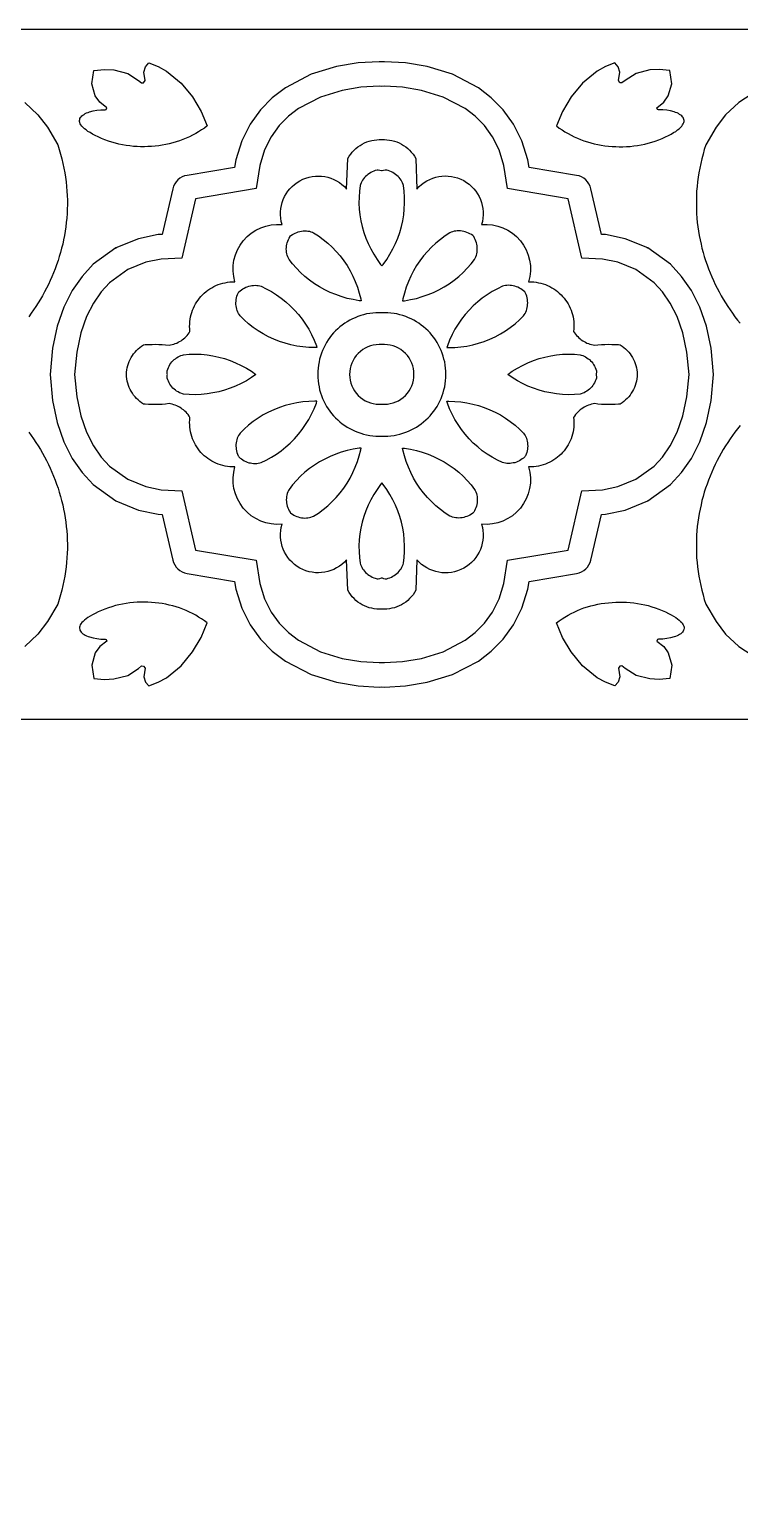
# Model space of a CAD drawing. Extents: x 2785 to 3442, y 577 to 855.
# Drawn here: x 2905.7 to 2972.5, y 716.3 to 855.2 of the extents above; entities that cross this region are included whole.
import ezdxf

# ---------------------------------------------------------------- set-up
doc = ezdxf.new("R2010")
doc.units = 0
doc.layers.add('LAYER_1', color=18, linetype='CONTINUOUS')

msp = doc.modelspace()

# ---------------------------------------------------------------- linework, layer by layer
at = {"layer": 'LAYER_1'}
for points in [[(2905.25, 848.37), (2906.49, 847.22), (2907.39, 846.03, 0), (2908.36, 844.39), (2908.5, 843.95), (2908.63, 843.51), (2908.74, 843.07), (2908.85, 842.63), (2908.94, 842.2), (2909.02, 841.76), (2909.09, 841.33), (2909.14, 840.89), (2909.19, 840.46), (2909.22, 840.03), (2909.25, 839.6), (2909.26, 839.18), (2909.26, 838.75), (2909.25, 838.33), (2909.23, 837.91), (2909.2, 837.49), (2909.16, 837.08), (2909.11, 836.67), (2909.05, 836.26), (2908.98, 835.85), (2908.91, 835.44), (2908.82, 835.04), (2908.72, 834.65), (2908.62, 834.25), (2908.5, 833.86), (2908.38, 833.48), (2908.25, 833.09), (2908.11, 832.71), (2907.96, 832.34), (2907.81, 831.97), (2907.64, 831.6), (2907.47, 831.24), (2907.3, 830.88), (2907.11, 830.53), (2906.92, 830.18), (2906.72, 829.84), (2906.51, 829.5), (2906.3, 829.17), (2906.08, 828.84), (2905.85, 828.52), (2905.62, 828.2)], [(2974.36, 849.59), (2972.47, 848.37), (2971.23, 847.22), (2970.34, 846.03, 0), (2969.36, 844.39), (2969.22, 843.95), (2969.1, 843.51), (2968.98, 843.07), (2968.88, 842.63), (2968.79, 842.2), (2968.71, 841.76), (2968.64, 841.33), (2968.58, 840.89), (2968.54, 840.46), (2968.5, 840.03), (2968.48, 839.6), (2968.47, 839.18), (2968.47, 838.75), (2968.47, 838.33), (2968.49, 837.91), (2968.52, 837.49), (2968.56, 837.08), (2968.61, 836.67), (2968.67, 836.26), (2968.74, 835.85), (2968.82, 835.44), (2968.91, 835.04), (2969, 834.65), (2969.11, 834.25), (2969.22, 833.86), (2969.34, 833.48), (2969.48, 833.09), (2969.61, 832.71), (2969.76, 832.34), (2969.92, 831.97), (2970.08, 831.6), (2970.25, 831.24), (2970.43, 830.88), (2970.61, 830.53), (2970.81, 830.18), (2971.01, 829.84), (2971.21, 829.5), (2971.43, 829.17), (2971.65, 828.84), (2971.87, 828.52), (2972.1, 828.2), (2972.34, 827.89), (2972.59, 827.58)], [(3109.49, 844.39, 0), (3108.51, 846.03)], [(3371.62, 844.39, 0), (3372.59, 846.03)], [(2905.62, 817.34), (2905.85, 817.02), (2906.08, 816.7), (2906.3, 816.37), (2906.51, 816.04), (2906.72, 815.7), (2906.92, 815.36), (2907.11, 815.01), (2907.3, 814.66), (2907.47, 814.3), (2907.64, 813.94), (2907.81, 813.57), (2907.96, 813.2), (2908.11, 812.82), (2908.25, 812.44), (2908.38, 812.06), (2908.5, 811.67), (2908.62, 811.28), (2908.72, 810.89), (2908.82, 810.49), (2908.91, 810.09), (2908.98, 809.69), (2909.05, 809.28), (2909.11, 808.87), (2909.16, 808.46), (2909.2, 808.04), (2909.23, 807.63), (2909.25, 807.21), (2909.26, 806.78), (2909.26, 806.36), (2909.25, 805.93), (2909.22, 805.5), (2909.19, 805.07), (2909.14, 804.64), (2909.09, 804.21), (2909.02, 803.78), (2908.94, 803.34), (2908.85, 802.9), (2908.74, 802.47), (2908.63, 802.03), (2908.5, 801.59), (2908.36, 801.15, 0), (2907.39, 799.51), (2906.49, 798.31), (2905.25, 797.16)], [(2972.59, 817.95), (2972.34, 817.65), (2972.1, 817.34), (2971.87, 817.02), (2971.65, 816.7), (2971.43, 816.37), (2971.21, 816.04), (2971.01, 815.7), (2970.81, 815.36), (2970.61, 815.01), (2970.43, 814.66), (2970.25, 814.3), (2970.08, 813.94), (2969.92, 813.57), (2969.76, 813.2), (2969.61, 812.82), (2969.48, 812.44), (2969.34, 812.06), (2969.22, 811.67), (2969.11, 811.28), (2969, 810.89), (2968.91, 810.49), (2968.82, 810.09), (2968.74, 809.69), (2968.67, 809.28), (2968.61, 808.87), (2968.56, 808.46), (2968.52, 808.04), (2968.49, 807.63), (2968.47, 807.21), (2968.47, 806.78), (2968.47, 806.36), (2968.48, 805.93), (2968.5, 805.5), (2968.54, 805.07), (2968.58, 804.64), (2968.64, 804.21), (2968.71, 803.78), (2968.79, 803.34), (2968.88, 802.9), (2968.98, 802.47), (2969.1, 802.03), (2969.22, 801.59), (2969.36, 801.15, 0), (2970.34, 799.51), (2971.23, 798.31), (2972.47, 797.16), (2974.36, 795.94)], [(3108.51, 799.51, 0), (3109.49, 801.15)], [(3372.59, 799.51, 0), (3371.62, 801.15)]]:
    msp.add_lwpolyline(points, format="xyb", dxfattribs=at)
for points in [[(3139.74, 855.24), (3039.43, 855.24), (2939.11, 855.24), (2938.86, 855.24), (2938.61, 855.24), (2838.3, 855.24)], [(2913.81, 834.66), (2913.89, 834.69)], [(2963.91, 834.66), (2963.83, 834.69)], [(2913.81, 810.88), (2913.89, 810.84)], [(2963.91, 810.88), (2963.83, 810.84)], [(2838.3, 790.3), (2938.61, 790.3), (2938.86, 790.3), (2939.11, 790.3), (3039.43, 790.3), (3139.74, 790.3)]]:
    msp.add_lwpolyline(points, dxfattribs=at)
for points in [[(2938.86, 793.36), (2939.11, 793.34), (2941.08, 793.44), (2943.12, 793.79), (2945.51, 794.52), (2947.95, 795.79), (2949.17, 796.73), (2950.28, 797.85), (2951.25, 799.19), (2952.04, 800.76), (2952.61, 802.56), (2952.72, 803.28), (2957.2, 804.02, 0.303862), (2958.54, 805.29), (2959.53, 809.59), (2959.92, 809.61), (2961.76, 809.99), (2963.89, 810.87), (2966.03, 812.4), (2967.08, 813.54), (2968, 814.86), (2968.79, 816.43), (2969.42, 818.24), (2969.86, 820.31), (2970.08, 822.77), (2969.86, 825.23), (2969.42, 827.3), (2968.79, 829.11), (2968, 830.67), (2967.08, 832), (2966.03, 833.14), (2963.89, 834.67), (2961.76, 835.54), (2959.92, 835.93), (2959.53, 835.95), (2958.54, 840.25, 0.303862), (2957.2, 841.51), (2952.72, 842.26), (2952.61, 842.98), (2952.04, 844.77), (2951.25, 846.34), (2950.28, 847.69), (2949.17, 848.81), (2947.95, 849.75), (2945.51, 851.02), (2943.12, 851.75), (2941.08, 852.09), (2939.11, 852.19), (2938.86, 852.18), (2938.61, 852.19), (2936.65, 852.09), (2934.6, 851.75), (2932.22, 851.02), (2929.78, 849.75), (2928.55, 848.81), (2927.44, 847.69), (2926.47, 846.34), (2925.68, 844.77), (2925.12, 842.98), (2925.01, 842.26), (2920.53, 841.51, 0.303862), (2919.19, 840.25), (2918.2, 835.95), (2917.81, 835.93), (2915.96, 835.54), (2913.83, 834.67), (2911.7, 833.14), (2910.64, 832), (2909.72, 830.67), (2908.93, 829.11), (2908.3, 827.3), (2907.86, 825.23), (2907.64, 822.77), (2907.86, 820.31), (2908.3, 818.24), (2908.93, 816.43), (2909.72, 814.86), (2910.64, 813.54), (2911.7, 812.4), (2913.83, 810.87), (2915.96, 809.99), (2917.81, 809.61), (2918.2, 809.59), (2919.19, 805.29, 0.303862), (2920.53, 804.02), (2925.01, 803.28), (2925.12, 802.56), (2925.68, 800.76), (2926.47, 799.19), (2927.44, 797.85), (2928.55, 796.73), (2929.78, 795.79), (2932.22, 794.52), (2934.6, 793.79), (2936.65, 793.44), (2938.61, 793.34)], [(2938.86, 800.67), (2938.62, 800.67), (2938.38, 800.68), (2938.14, 800.7), (2937.91, 800.75), (2937.68, 800.81), (2937.45, 800.89), (2937.23, 800.98), (2937.02, 801.08), (2936.81, 801.21), (2936.61, 801.34), (2936.43, 801.49), (2936.25, 801.66), (2936.08, 801.84), (2935.93, 802.03), (2935.78, 802.24), (2935.66, 802.46), (2935.55, 805.32), (2935.55, 805.32, -0.810681), (2929.48, 808.67, -0.533743), (2925.04, 814.06), (2924.8, 814.06), (2924.57, 814.07), (2924.34, 814.1), (2924.11, 814.13), (2923.89, 814.18), (2923.67, 814.25), (2923.46, 814.32), (2923.25, 814.41), (2923.05, 814.5), (2922.86, 814.61), (2922.67, 814.72), (2922.49, 814.84), (2922.32, 814.98), (2922.15, 815.12), (2921.99, 815.27), (2921.84, 815.43), (2921.7, 815.59), (2921.57, 815.76), (2921.45, 815.94), (2921.33, 816.13), (2921.23, 816.32), (2921.13, 816.52), (2921.05, 816.72), (2920.97, 816.93), (2920.91, 817.14), (2920.86, 817.35), (2920.82, 817.57), (2920.79, 817.8), (2920.78, 818.02), (2920.77, 818.25), (2920.78, 818.48), (2920.8, 818.71), (2920.72, 818.85), (2920.63, 818.98), (2920.53, 819.1), (2920.43, 819.21), (2920.32, 819.32), (2920.2, 819.42), (2920.08, 819.51), (2919.96, 819.6), (2919.83, 819.68), (2919.69, 819.75), (2919.56, 819.81), (2919.42, 819.87), (2919.27, 819.92), (2919.13, 819.96), (2918.98, 819.99), (2918.83, 820.02), (2918.51, 819.98), (2918.19, 819.95), (2917.87, 819.94), (2917.55, 819.93), (2917.23, 819.93), (2916.91, 819.94), (2916.58, 819.96), (2916.42, 819.98), (2916.24, 820.1), (2916.08, 820.23), (2915.92, 820.37), (2915.77, 820.51), (2915.63, 820.67), (2915.5, 820.83), (2915.38, 821), (2915.27, 821.18), (2915.17, 821.36), (2915.09, 821.55), (2915.01, 821.74), (2914.95, 821.94), (2914.9, 822.14), (2914.86, 822.35), (2914.83, 822.56), (2914.82, 822.77), (2914.83, 822.98), (2914.86, 823.19), (2914.9, 823.39), (2914.95, 823.6), (2915.01, 823.79), (2915.09, 823.99), (2915.17, 824.18), (2915.27, 824.36), (2915.38, 824.54), (2915.5, 824.71), (2915.63, 824.87), (2915.77, 825.02), (2915.92, 825.17), (2916.08, 825.31), (2916.24, 825.44), (2916.42, 825.56), (2916.58, 825.57), (2916.91, 825.59), (2917.23, 825.6), (2917.55, 825.61), (2917.87, 825.6), (2918.19, 825.58), (2918.51, 825.56), (2918.83, 825.52), (2918.98, 825.54), (2919.13, 825.58), (2919.27, 825.62), (2919.42, 825.67), (2919.56, 825.72), (2919.69, 825.79), (2919.83, 825.86), (2919.96, 825.94), (2920.08, 826.02), (2920.2, 826.12), (2920.32, 826.22), (2920.43, 826.33), (2920.53, 826.44), (2920.63, 826.56), (2920.72, 826.69), (2920.8, 826.82), (2920.78, 827.06), (2920.77, 827.29), (2920.78, 827.51), (2920.79, 827.74), (2920.82, 827.96), (2920.86, 828.18), (2920.91, 828.4), (2920.97, 828.61), (2921.05, 828.82), (2921.13, 829.02), (2921.23, 829.22), (2921.33, 829.41), (2921.45, 829.59), (2921.57, 829.77), (2921.7, 829.94), (2921.84, 830.11), (2921.99, 830.27), (2922.15, 830.42), (2922.32, 830.56), (2922.49, 830.69), (2922.67, 830.82), (2922.86, 830.93), (2923.05, 831.04), (2923.25, 831.13), (2923.46, 831.22), (2923.67, 831.29), (2923.89, 831.35), (2924.11, 831.4), (2924.34, 831.44), (2924.57, 831.47), (2924.8, 831.48), (2925.04, 831.48, -0.533743), (2929.48, 836.87, -0.810681), (2935.55, 840.22), (2935.55, 840.22), (2935.66, 843.08), (2935.78, 843.3), (2935.93, 843.51), (2936.08, 843.7), (2936.25, 843.88), (2936.43, 844.04), (2936.61, 844.19), (2936.81, 844.33), (2937.02, 844.45), (2937.23, 844.56), (2937.45, 844.65), (2937.68, 844.73), (2937.91, 844.79), (2938.14, 844.83), (2938.38, 844.86), (2938.62, 844.87), (2938.86, 844.87), (2939.1, 844.87), (2939.34, 844.86), (2939.58, 844.83), (2939.82, 844.79), (2940.05, 844.73), (2940.27, 844.65), (2940.49, 844.56), (2940.71, 844.45), (2940.91, 844.33), (2941.11, 844.19), (2941.3, 844.04), (2941.48, 843.88), (2941.64, 843.7), (2941.8, 843.51), (2941.94, 843.3), (2942.07, 843.08), (2942.17, 840.22), (2942.17, 840.22, -0.810681), (2948.25, 836.87, -0.533743), (2952.68, 831.48), (2952.92, 831.48), (2953.16, 831.47), (2953.39, 831.44), (2953.62, 831.4), (2953.84, 831.35), (2954.06, 831.29), (2954.27, 831.22), (2954.47, 831.13), (2954.67, 831.04), (2954.87, 830.93), (2955.05, 830.82), (2955.23, 830.69), (2955.41, 830.56), (2955.57, 830.42), (2955.73, 830.27), (2955.88, 830.11), (2956.02, 829.94), (2956.16, 829.77), (2956.28, 829.59), (2956.39, 829.41), (2956.5, 829.22), (2956.59, 829.02), (2956.68, 828.82), (2956.75, 828.61), (2956.81, 828.4), (2956.86, 828.18), (2956.9, 827.96), (2956.93, 827.74), (2956.95, 827.51), (2956.95, 827.29), (2956.94, 827.06), (2956.92, 826.82), (2957.01, 826.69), (2957.1, 826.56), (2957.19, 826.44), (2957.3, 826.33), (2957.41, 826.22), (2957.52, 826.12), (2957.64, 826.02), (2957.77, 825.94), (2957.9, 825.86), (2958.03, 825.79), (2958.17, 825.72), (2958.31, 825.67), (2958.45, 825.62), (2958.6, 825.58), (2958.75, 825.54), (2958.9, 825.52), (2959.21, 825.56), (2959.53, 825.58), (2959.85, 825.6), (2960.17, 825.61), (2960.5, 825.6), (2960.82, 825.59), (2961.14, 825.57), (2961.3, 825.56), (2961.48, 825.44), (2961.65, 825.31), (2961.81, 825.17), (2961.96, 825.02), (2962.1, 824.87), (2962.23, 824.71), (2962.35, 824.54), (2962.46, 824.36), (2962.55, 824.18), (2962.64, 823.99), (2962.71, 823.79), (2962.78, 823.6), (2962.83, 823.39), (2962.87, 823.19), (2962.89, 822.98), (2962.91, 822.77), (2962.89, 822.56), (2962.87, 822.35), (2962.83, 822.14), (2962.78, 821.94), (2962.71, 821.74), (2962.64, 821.55), (2962.55, 821.36), (2962.46, 821.18), (2962.35, 821), (2962.23, 820.83), (2962.1, 820.67), (2961.96, 820.51), (2961.81, 820.37), (2961.65, 820.23), (2961.48, 820.1), (2961.3, 819.98), (2961.14, 819.96), (2960.82, 819.94), (2960.5, 819.93), (2960.17, 819.93), (2959.85, 819.94), (2959.53, 819.95), (2959.21, 819.98), (2958.9, 820.02), (2958.75, 819.99), (2958.6, 819.96), (2958.45, 819.92), (2958.31, 819.87), (2958.17, 819.81), (2958.03, 819.75), (2957.9, 819.68), (2957.77, 819.6), (2957.64, 819.51), (2957.52, 819.42), (2957.41, 819.32), (2957.3, 819.21), (2957.19, 819.1), (2957.1, 818.98), (2957.01, 818.85), (2956.92, 818.71), (2956.94, 818.48), (2956.95, 818.25), (2956.95, 818.02), (2956.93, 817.8), (2956.9, 817.57), (2956.86, 817.35), (2956.81, 817.14), (2956.75, 816.93), (2956.68, 816.72), (2956.59, 816.52), (2956.5, 816.32), (2956.39, 816.13), (2956.28, 815.94), (2956.16, 815.76), (2956.02, 815.59), (2955.88, 815.43), (2955.73, 815.27), (2955.57, 815.12), (2955.41, 814.98), (2955.23, 814.84), (2955.05, 814.72), (2954.87, 814.61), (2954.67, 814.5), (2954.47, 814.41), (2954.27, 814.32), (2954.06, 814.25), (2953.84, 814.18), (2953.62, 814.13), (2953.39, 814.1), (2953.16, 814.07), (2952.92, 814.06), (2952.68, 814.06, -0.533743), (2948.25, 808.67, -0.810681), (2942.17, 805.32), (2942.17, 805.32), (2942.07, 802.46), (2941.94, 802.24), (2941.8, 802.03), (2941.64, 801.84), (2941.48, 801.66), (2941.3, 801.49), (2941.11, 801.34), (2940.91, 801.21), (2940.71, 801.08), (2940.49, 800.98), (2940.27, 800.89), (2940.05, 800.81), (2939.82, 800.75), (2939.58, 800.7), (2939.34, 800.68), (2939.1, 800.67)], [(2938.86, 819.97), (2939.11, 819.96, 0.414214), (2941.89, 822.77, 0.414214), (2939.11, 825.58), (2938.86, 825.57), (2938.61, 825.58, 0.414214), (2935.83, 822.77, 0.414214), (2938.61, 819.96)]]:
    msp.add_lwpolyline(points, format="xyb", close=True, dxfattribs=at)
for points in [[(2912.16, 845.13), (2911.88, 845.26), (2911.62, 845.4), (2911.4, 845.53), (2911.19, 845.65), (2911.02, 845.78), (2910.86, 845.9), (2910.74, 846.02), (2910.63, 846.14), (2910.54, 846.25), (2910.48, 846.36), (2910.44, 846.47), (2910.41, 846.57), (2910.41, 846.67), (2910.42, 846.77), (2910.45, 846.86), (2910.5, 846.95), (2910.56, 847.03), (2910.63, 847.11), (2910.72, 847.18), (2910.83, 847.25), (2910.94, 847.32), (2911.07, 847.38), (2911.21, 847.44), (2911.36, 847.49), (2911.68, 847.57), (2912.03, 847.64), (2912.41, 847.67), (2912.81, 847.69), (2912.92, 847.71), (2912.98, 847.87), (2912.32, 848.4), (2911.89, 848.98), (2911.57, 850.13), (2911.75, 851.39), (2912.76, 851.48), (2913.63, 851.44), (2914.94, 851.09), (2915.95, 850.45), (2916.25, 850.21), (2916.44, 850.23), (2916.58, 850.43), (2916.47, 851.22), (2916.61, 851.74), (2916.93, 852.09), (2917.8, 851.75), (2918.6, 851.31), (2919.96, 850.2), (2921.04, 848.9), (2921.86, 847.53), (2922.42, 846.16), (2922.16, 845.96), (2921.9, 845.78), (2921.62, 845.6), (2921.34, 845.44), (2921.05, 845.28), (2920.75, 845.14), (2920.45, 845), (2920.14, 844.87), (2919.83, 844.76), (2919.51, 844.66), (2919.19, 844.56), (2918.86, 844.48), (2918.53, 844.41), (2918.2, 844.35), (2917.87, 844.29), (2917.53, 844.25), (2917.19, 844.22), (2916.85, 844.21), (2916.51, 844.2), (2916.16, 844.2), (2915.82, 844.22), (2915.48, 844.24), (2915.14, 844.28), (2914.8, 844.33), (2914.46, 844.39), (2914.12, 844.46), (2913.78, 844.54), (2913.45, 844.64), (2913.12, 844.74), (2912.8, 844.86), (2912.48, 844.99)], [(2965.56, 845.13), (2965.85, 845.26), (2966.1, 845.4), (2966.33, 845.53), (2966.53, 845.65), (2966.71, 845.78), (2966.86, 845.9), (2966.99, 846.02), (2967.1, 846.14), (2967.18, 846.25), (2967.24, 846.36), (2967.29, 846.47), (2967.31, 846.57), (2967.32, 846.67), (2967.3, 846.77), (2967.27, 846.86), (2967.23, 846.95), (2967.17, 847.03), (2967.09, 847.11), (2967, 847.18), (2966.9, 847.25), (2966.78, 847.32), (2966.65, 847.38), (2966.52, 847.44), (2966.37, 847.49), (2966.04, 847.57), (2965.69, 847.64), (2965.31, 847.67), (2964.92, 847.69), (2964.81, 847.71), (2964.75, 847.87), (2965.41, 848.4), (2965.83, 848.98), (2966.15, 850.13), (2965.97, 851.39), (2964.96, 851.48), (2964.1, 851.44), (2962.79, 851.09), (2961.77, 850.45), (2961.47, 850.21), (2961.28, 850.23), (2961.15, 850.43), (2961.26, 851.22), (2961.12, 851.74), (2960.8, 852.09), (2959.92, 851.75), (2959.12, 851.31), (2957.76, 850.2), (2956.69, 848.9), (2955.86, 847.53), (2955.3, 846.16), (2955.56, 845.96), (2955.83, 845.78), (2956.1, 845.6), (2956.39, 845.44), (2956.68, 845.28), (2956.97, 845.14), (2957.27, 845), (2957.58, 844.87), (2957.89, 844.76), (2958.21, 844.66), (2958.53, 844.56), (2958.86, 844.48), (2959.19, 844.41), (2959.52, 844.35), (2959.86, 844.29), (2960.2, 844.25), (2960.54, 844.22), (2960.88, 844.21), (2961.22, 844.2), (2961.56, 844.2), (2961.9, 844.22), (2962.25, 844.24), (2962.59, 844.28), (2962.93, 844.33), (2963.27, 844.39), (2963.61, 844.46), (2963.94, 844.54), (2964.27, 844.64), (2964.6, 844.74), (2964.93, 844.86), (2965.25, 844.99)], [(2938.86, 795.66), (2939.11, 795.65), (2940.82, 795.74), (2942.59, 796.03), (2944.63, 796.66), (2946.7, 797.74), (2947.65, 798.46), (2948.52, 799.34), (2949.28, 800.39), (2949.9, 801.63), (2950.35, 803.08), (2950.69, 805.28), (2956.39, 806.23), (2957.68, 811.82), (2959.63, 811.9), (2961.08, 812.21), (2962.77, 812.9), (2964.49, 814.14), (2965.28, 814.99), (2966.02, 816.05), (2966.67, 817.33), (2967.2, 818.86), (2967.58, 820.67), (2967.79, 822.77), (2967.58, 824.87), (2967.2, 826.67), (2966.67, 828.21), (2966.02, 829.49), (2965.28, 830.55), (2964.49, 831.4), (2962.77, 832.64), (2961.08, 833.33), (2959.63, 833.63), (2957.68, 833.72), (2956.39, 839.31), (2950.69, 840.26), (2950.35, 842.45), (2949.9, 843.9), (2949.28, 845.14), (2948.52, 846.19), (2947.65, 847.08), (2946.7, 847.8), (2944.63, 848.88), (2942.59, 849.5), (2940.82, 849.8), (2939.11, 849.89), (2938.86, 849.88), (2938.61, 849.89), (2936.9, 849.8), (2935.14, 849.5), (2933.09, 848.88), (2931.02, 847.8), (2930.08, 847.08), (2929.21, 846.19), (2928.45, 845.14), (2927.83, 843.9), (2927.37, 842.45), (2927.03, 840.26), (2921.33, 839.31), (2920.05, 833.72), (2918.09, 833.63), (2916.64, 833.33), (2914.96, 832.64), (2913.23, 831.4), (2912.44, 830.55), (2911.71, 829.49), (2911.06, 828.21), (2910.53, 826.67), (2910.14, 824.87), (2909.94, 822.77), (2910.14, 820.67), (2910.53, 818.86), (2911.06, 817.33), (2911.71, 816.05), (2912.44, 814.99), (2913.23, 814.14), (2914.96, 812.9), (2916.64, 812.21), (2918.09, 811.9), (2920.05, 811.82), (2921.33, 806.23), (2927.03, 805.28), (2927.37, 803.08), (2927.83, 801.63), (2928.45, 800.39), (2929.21, 799.34), (2930.08, 798.46), (2931.02, 797.74), (2933.09, 796.66), (2935.14, 796.03), (2936.9, 795.74), (2938.61, 795.65)], [(2938.86, 832.98), (2938.98, 833.13), (2939.32, 833.6), (2939.62, 834.08), (2939.9, 834.58), (2940.15, 835.09), (2940.36, 835.61), (2940.55, 836.14), (2940.71, 836.68), (2940.83, 837.23), (2940.92, 837.78), (2940.98, 838.34), (2941.01, 838.89), (2941.01, 839.46), (2940.97, 840.02), (2940.9, 840.54), (2940.86, 840.66), (2940.81, 840.8), (2940.75, 840.93), (2940.67, 841.06), (2940.59, 841.18), (2940.5, 841.3), (2940.39, 841.41), (2940.28, 841.51), (2940.16, 841.6), (2940.04, 841.69), (2939.91, 841.77), (2939.77, 841.84), (2939.62, 841.9), (2939.47, 841.95), (2939.32, 841.99), (2939.26, 842.01), (2939.19, 842), (2939.03, 841.97), (2938.88, 841.93), (2938.86, 841.93), (2938.84, 841.93), (2938.69, 841.97), (2938.53, 842), (2938.47, 842.01), (2938.41, 841.99), (2938.25, 841.95), (2938.1, 841.9), (2937.96, 841.84), (2937.82, 841.77), (2937.69, 841.69), (2937.56, 841.6), (2937.44, 841.51), (2937.33, 841.41), (2937.23, 841.3), (2937.14, 841.18), (2937.05, 841.06), (2936.98, 840.93), (2936.91, 840.8), (2936.86, 840.66), (2936.83, 840.54), (2936.76, 840.02), (2936.72, 839.46), (2936.71, 838.89), (2936.74, 838.34), (2936.8, 837.78), (2936.89, 837.23), (2937.02, 836.68), (2937.18, 836.14), (2937.36, 835.61), (2937.58, 835.09), (2937.83, 834.58), (2938.1, 834.08), (2938.41, 833.6), (2938.74, 833.13)], [(2936.88, 829.88), (2936.91, 829.69), (2936.72, 829.71), (2936.16, 829.81), (2935.6, 829.93), (2935.05, 830.09), (2934.52, 830.28), (2933.99, 830.49), (2933.49, 830.74), (2932.99, 831.01), (2932.52, 831.3), (2932.06, 831.63), (2931.63, 831.98), (2931.21, 832.36), (2930.82, 832.76), (2930.45, 833.18), (2930.13, 833.6), (2930.07, 833.71), (2930.01, 833.84), (2929.96, 833.98), (2929.92, 834.12), (2929.9, 834.27), (2929.88, 834.42), (2929.87, 834.57), (2929.88, 834.72), (2929.9, 834.87), (2929.92, 835.02), (2929.96, 835.17), (2930.01, 835.32), (2930.07, 835.46), (2930.14, 835.61), (2930.22, 835.74), (2930.25, 835.8), (2930.31, 835.84), (2930.44, 835.93), (2930.57, 836.01), (2930.71, 836.08), (2930.86, 836.14), (2931, 836.19), (2931.15, 836.23), (2931.3, 836.26), (2931.46, 836.28), (2931.61, 836.28), (2931.76, 836.28), (2931.9, 836.26), (2932.05, 836.24), (2932.19, 836.2), (2932.33, 836.15), (2932.44, 836.1), (2932.89, 835.82), (2933.35, 835.48), (2933.78, 835.13), (2934.19, 834.75), (2934.58, 834.34), (2934.94, 833.92), (2935.28, 833.47), (2935.59, 833.01), (2935.87, 832.52), (2936.13, 832.02), (2936.36, 831.51), (2936.56, 830.98), (2936.73, 830.43)], [(2940.85, 829.88), (2940.81, 829.69), (2941, 829.71), (2941.57, 829.81), (2942.13, 829.93), (2942.67, 830.09), (2943.21, 830.28), (2943.73, 830.49), (2944.24, 830.74), (2944.73, 831.01), (2945.2, 831.3), (2945.66, 831.63), (2946.1, 831.98), (2946.51, 832.36), (2946.9, 832.76), (2947.27, 833.18), (2947.6, 833.6), (2947.66, 833.71), (2947.72, 833.84), (2947.76, 833.98), (2947.8, 834.12), (2947.83, 834.27), (2947.85, 834.42), (2947.85, 834.57), (2947.85, 834.72), (2947.83, 834.87), (2947.8, 835.02), (2947.76, 835.17), (2947.72, 835.32), (2947.66, 835.46), (2947.59, 835.61), (2947.51, 835.74), (2947.47, 835.8), (2947.42, 835.84), (2947.29, 835.93), (2947.15, 836.01), (2947.01, 836.08), (2946.87, 836.14), (2946.72, 836.19), (2946.57, 836.23), (2946.42, 836.26), (2946.27, 836.28), (2946.12, 836.28), (2945.97, 836.28), (2945.82, 836.26), (2945.67, 836.24), (2945.53, 836.2), (2945.39, 836.15), (2945.28, 836.1), (2944.83, 835.82), (2944.38, 835.48), (2943.94, 835.13), (2943.53, 834.75), (2943.15, 834.34), (2942.79, 833.92), (2942.45, 833.47), (2942.14, 833.01), (2941.85, 832.52), (2941.59, 832.02), (2941.36, 831.51), (2941.16, 830.98), (2940.99, 830.43)], [(2932.7, 825.47), (2932.76, 825.29), (2932.57, 825.29), (2931.99, 825.31), (2931.42, 825.36), (2930.86, 825.44), (2930.3, 825.56), (2929.76, 825.7), (2929.22, 825.88), (2928.7, 826.08), (2928.19, 826.32), (2927.7, 826.58), (2927.22, 826.87), (2926.76, 827.19), (2926.32, 827.54), (2925.9, 827.91), (2925.52, 828.29), (2925.45, 828.38), (2925.37, 828.51), (2925.31, 828.64), (2925.25, 828.78), (2925.21, 828.92), (2925.17, 829.06), (2925.15, 829.21), (2925.13, 829.36), (2925.13, 829.51), (2925.14, 829.67), (2925.15, 829.82), (2925.18, 829.97), (2925.22, 830.13), (2925.27, 830.28), (2925.33, 830.42), (2925.36, 830.48), (2925.41, 830.53), (2925.53, 830.63), (2925.65, 830.73), (2925.78, 830.82), (2925.92, 830.9), (2926.06, 830.97), (2926.2, 831.02), (2926.34, 831.07), (2926.49, 831.11), (2926.64, 831.14), (2926.79, 831.15), (2926.94, 831.16), (2927.09, 831.15), (2927.23, 831.13), (2927.38, 831.1), (2927.5, 831.07), (2927.98, 830.84), (2928.47, 830.57), (2928.95, 830.27), (2929.4, 829.95), (2929.84, 829.6), (2930.25, 829.22), (2930.64, 828.82), (2931.01, 828.4), (2931.36, 827.96), (2931.68, 827.5), (2931.98, 827.02), (2932.24, 826.52), (2932.48, 826)], [(2945.03, 825.47), (2944.97, 825.29), (2945.16, 825.29), (2945.73, 825.31), (2946.3, 825.36), (2946.87, 825.44), (2947.42, 825.56), (2947.97, 825.7), (2948.5, 825.88), (2949.02, 826.08), (2949.53, 826.32), (2950.03, 826.58), (2950.5, 826.87), (2950.96, 827.19), (2951.41, 827.54), (2951.83, 827.91), (2952.2, 828.29), (2952.27, 828.38), (2952.35, 828.51), (2952.42, 828.64), (2952.47, 828.78), (2952.52, 828.92), (2952.55, 829.06), (2952.58, 829.21), (2952.59, 829.36), (2952.6, 829.51), (2952.59, 829.67), (2952.57, 829.82), (2952.54, 829.97), (2952.5, 830.13), (2952.45, 830.28), (2952.39, 830.42), (2952.36, 830.48), (2952.32, 830.53), (2952.2, 830.63), (2952.07, 830.73), (2951.94, 830.82), (2951.81, 830.9), (2951.67, 830.97), (2951.53, 831.02), (2951.38, 831.07), (2951.23, 831.11), (2951.08, 831.14), (2950.93, 831.15), (2950.79, 831.16), (2950.64, 831.15), (2950.49, 831.13), (2950.35, 831.1), (2950.23, 831.07), (2949.75, 830.84), (2949.25, 830.57), (2948.78, 830.27), (2948.32, 829.95), (2947.89, 829.6), (2947.47, 829.22), (2947.08, 828.82), (2946.71, 828.4), (2946.36, 827.96), (2946.04, 827.5), (2945.75, 827.02), (2945.48, 826.52), (2945.24, 826)], [(2938.86, 816.96), (2939.1, 816.96), (2939.13, 816.96), (2939.43, 816.97), (2939.72, 816.99), (2940.01, 817.03), (2940.29, 817.08), (2940.57, 817.15), (2940.85, 817.23), (2941.11, 817.32), (2941.38, 817.42), (2941.63, 817.54), (2941.88, 817.67), (2942.12, 817.81), (2942.36, 817.96), (2942.58, 818.12), (2942.8, 818.29), (2943.01, 818.48), (2943.21, 818.67), (2943.4, 818.87), (2943.58, 819.08), (2943.75, 819.3), (2943.91, 819.53), (2944.06, 819.76), (2944.2, 820.01), (2944.33, 820.26), (2944.44, 820.51), (2944.55, 820.78), (2944.64, 821.05), (2944.71, 821.32), (2944.78, 821.6), (2944.83, 821.89), (2944.87, 822.18), (2944.89, 822.47), (2944.89, 822.77), (2944.89, 823.07), (2944.87, 823.36), (2944.83, 823.65), (2944.78, 823.94), (2944.71, 824.22), (2944.64, 824.49), (2944.55, 824.76), (2944.44, 825.02), (2944.33, 825.28), (2944.2, 825.53), (2944.06, 825.77), (2943.91, 826.01), (2943.75, 826.24), (2943.58, 826.46), (2943.4, 826.67), (2943.21, 826.87), (2943.01, 827.06), (2942.8, 827.24), (2942.58, 827.42), (2942.36, 827.58), (2942.12, 827.73), (2941.88, 827.87), (2941.63, 828), (2941.38, 828.11), (2941.11, 828.22), (2940.85, 828.31), (2940.57, 828.39), (2940.29, 828.46), (2940.01, 828.51), (2939.72, 828.55), (2939.43, 828.57), (2939.13, 828.58), (2939.1, 828.58), (2938.86, 828.57), (2938.63, 828.58), (2938.6, 828.58), (2938.3, 828.57), (2938.01, 828.55), (2937.72, 828.51), (2937.43, 828.46), (2937.15, 828.39), (2936.88, 828.31), (2936.61, 828.22), (2936.35, 828.11), (2936.09, 828), (2935.84, 827.87), (2935.6, 827.73), (2935.37, 827.58), (2935.14, 827.42), (2934.92, 827.24), (2934.71, 827.06), (2934.51, 826.87), (2934.32, 826.67), (2934.14, 826.46), (2933.97, 826.24), (2933.81, 826.01), (2933.66, 825.77), (2933.52, 825.53), (2933.4, 825.28), (2933.28, 825.02), (2933.18, 824.76), (2933.09, 824.49), (2933.01, 824.22), (2932.95, 823.94), (2932.9, 823.65), (2932.86, 823.36), (2932.84, 823.07), (2932.83, 822.77), (2932.84, 822.47), (2932.86, 822.18), (2932.9, 821.89), (2932.95, 821.6), (2933.01, 821.32), (2933.09, 821.05), (2933.18, 820.78), (2933.28, 820.51), (2933.4, 820.26), (2933.52, 820.01), (2933.66, 819.76), (2933.81, 819.53), (2933.97, 819.3), (2934.14, 819.08), (2934.32, 818.87), (2934.51, 818.67), (2934.71, 818.48), (2934.92, 818.29), (2935.14, 818.12), (2935.37, 817.96), (2935.6, 817.81), (2935.84, 817.67), (2936.09, 817.54), (2936.35, 817.42), (2936.61, 817.32), (2936.88, 817.23), (2937.15, 817.15), (2937.43, 817.08), (2937.72, 817.03), (2938.01, 816.99), (2938.3, 816.97), (2938.6, 816.96), (2938.63, 816.96)], [(2918.68, 822.77), (2918.67, 822.82), (2918.65, 822.98), (2918.65, 823.05), (2918.67, 823.11), (2918.72, 823.26), (2918.77, 823.41), (2918.84, 823.55), (2918.92, 823.69), (2919.01, 823.82), (2919.1, 823.94), (2919.2, 824.05), (2919.31, 824.16), (2919.43, 824.25), (2919.55, 824.34), (2919.68, 824.42), (2919.81, 824.49), (2919.95, 824.55), (2920.09, 824.59), (2920.2, 824.62), (2920.73, 824.67), (2921.3, 824.68), (2921.86, 824.66), (2922.41, 824.61), (2922.97, 824.52), (2923.51, 824.4), (2924.05, 824.26), (2924.58, 824.08), (2925.1, 823.86), (2925.61, 823.62), (2926.11, 823.36), (2926.59, 823.06), (2926.99, 822.77), (2926.59, 822.48), (2926.11, 822.18), (2925.61, 821.91), (2925.1, 821.67), (2924.58, 821.46), (2924.05, 821.28), (2923.51, 821.13), (2922.97, 821.02), (2922.41, 820.93), (2921.86, 820.88), (2921.3, 820.86), (2920.73, 820.87), (2920.2, 820.92), (2920.09, 820.94), (2919.95, 820.99), (2919.81, 821.05), (2919.68, 821.12), (2919.55, 821.19), (2919.43, 821.28), (2919.31, 821.38), (2919.2, 821.49), (2919.1, 821.6), (2919.01, 821.72), (2918.92, 821.85), (2918.84, 821.99), (2918.77, 822.13), (2918.72, 822.27), (2918.67, 822.43), (2918.65, 822.49), (2918.65, 822.55), (2918.67, 822.71)], [(2950.73, 822.77), (2951.13, 823.06), (2951.62, 823.36), (2952.11, 823.62), (2952.62, 823.86), (2953.14, 824.08), (2953.67, 824.26), (2954.21, 824.4), (2954.76, 824.52), (2955.31, 824.61), (2955.87, 824.66), (2956.43, 824.68), (2956.99, 824.67), (2957.52, 824.62), (2957.64, 824.59), (2957.78, 824.55), (2957.92, 824.49), (2958.05, 824.42), (2958.17, 824.34), (2958.3, 824.25), (2958.41, 824.16), (2958.52, 824.05), (2958.62, 823.94), (2958.72, 823.82), (2958.8, 823.69), (2958.88, 823.55), (2958.95, 823.41), (2959.01, 823.26), (2959.06, 823.11), (2959.07, 823.05), (2959.07, 822.98), (2959.05, 822.82), (2959.04, 822.77), (2959.05, 822.71), (2959.07, 822.55), (2959.07, 822.49), (2959.06, 822.43), (2959.01, 822.27), (2958.95, 822.13), (2958.88, 821.99), (2958.8, 821.85), (2958.72, 821.72), (2958.62, 821.6), (2958.52, 821.49), (2958.41, 821.38), (2958.3, 821.28), (2958.17, 821.19), (2958.05, 821.12), (2957.92, 821.05), (2957.78, 820.99), (2957.64, 820.94), (2957.52, 820.92), (2956.99, 820.87), (2956.43, 820.86), (2955.87, 820.88), (2955.31, 820.93), (2954.76, 821.02), (2954.21, 821.13), (2953.67, 821.28), (2953.14, 821.46), (2952.62, 821.67), (2952.11, 821.91), (2951.62, 822.18), (2951.13, 822.48)], [(2932.7, 820.07), (2932.76, 820.25), (2932.57, 820.25), (2931.99, 820.23), (2931.42, 820.18), (2930.86, 820.09), (2930.3, 819.98), (2929.76, 819.83), (2929.22, 819.66), (2928.7, 819.45), (2928.19, 819.22), (2927.7, 818.95), (2927.22, 818.66), (2926.76, 818.35), (2926.32, 818), (2925.9, 817.63), (2925.52, 817.25), (2925.45, 817.15), (2925.37, 817.03), (2925.31, 816.9), (2925.25, 816.76), (2925.21, 816.62), (2925.17, 816.47), (2925.15, 816.33), (2925.13, 816.17), (2925.13, 816.02), (2925.14, 815.87), (2925.15, 815.72), (2925.18, 815.56), (2925.22, 815.41), (2925.27, 815.26), (2925.33, 815.11), (2925.36, 815.06), (2925.41, 815.01), (2925.53, 814.9), (2925.65, 814.81), (2925.78, 814.72), (2925.92, 814.64), (2926.06, 814.57), (2926.2, 814.51), (2926.34, 814.46), (2926.49, 814.43), (2926.64, 814.4), (2926.79, 814.39), (2926.94, 814.38), (2927.09, 814.39), (2927.23, 814.41), (2927.38, 814.44), (2927.5, 814.47), (2927.98, 814.7), (2928.47, 814.97), (2928.95, 815.26), (2929.4, 815.59), (2929.84, 815.94), (2930.25, 816.31), (2930.64, 816.71), (2931.01, 817.13), (2931.36, 817.58), (2931.68, 818.04), (2931.98, 818.52), (2932.24, 819.02), (2932.48, 819.53)], [(2945.03, 820.07), (2944.97, 820.25), (2945.16, 820.25), (2945.73, 820.23), (2946.3, 820.18), (2946.87, 820.09), (2947.42, 819.98), (2947.97, 819.83), (2948.5, 819.66), (2949.02, 819.45), (2949.53, 819.22), (2950.03, 818.95), (2950.5, 818.66), (2950.96, 818.35), (2951.41, 818), (2951.83, 817.63), (2952.2, 817.25), (2952.27, 817.15), (2952.35, 817.03), (2952.42, 816.9), (2952.47, 816.76), (2952.52, 816.62), (2952.55, 816.47), (2952.58, 816.33), (2952.59, 816.17), (2952.6, 816.02), (2952.59, 815.87), (2952.57, 815.72), (2952.54, 815.56), (2952.5, 815.41), (2952.45, 815.26), (2952.39, 815.11), (2952.36, 815.06), (2952.32, 815.01), (2952.2, 814.9), (2952.07, 814.81), (2951.94, 814.72), (2951.81, 814.64), (2951.67, 814.57), (2951.53, 814.51), (2951.38, 814.46), (2951.23, 814.43), (2951.08, 814.4), (2950.93, 814.39), (2950.79, 814.38), (2950.64, 814.39), (2950.49, 814.41), (2950.35, 814.44), (2950.23, 814.47), (2949.75, 814.7), (2949.25, 814.97), (2948.78, 815.26), (2948.32, 815.59), (2947.89, 815.94), (2947.47, 816.31), (2947.08, 816.71), (2946.71, 817.13), (2946.36, 817.58), (2946.04, 818.04), (2945.75, 818.52), (2945.48, 819.02), (2945.24, 819.53)], [(2936.88, 815.66), (2936.91, 815.84), (2936.72, 815.82), (2936.16, 815.73), (2935.6, 815.6), (2935.05, 815.45), (2934.52, 815.26), (2933.99, 815.05), (2933.49, 814.8), (2932.99, 814.53), (2932.52, 814.23), (2932.06, 813.91), (2931.63, 813.56), (2931.21, 813.18), (2930.82, 812.78), (2930.45, 812.36), (2930.13, 811.94), (2930.07, 811.83), (2930.01, 811.7), (2929.96, 811.56), (2929.92, 811.41), (2929.9, 811.27), (2929.88, 811.12), (2929.87, 810.97), (2929.88, 810.82), (2929.9, 810.67), (2929.92, 810.52), (2929.96, 810.37), (2930.01, 810.22), (2930.07, 810.07), (2930.14, 809.93), (2930.22, 809.79), (2930.25, 809.74), (2930.31, 809.7), (2930.44, 809.61), (2930.57, 809.53), (2930.71, 809.46), (2930.86, 809.4), (2931, 809.35), (2931.15, 809.31), (2931.3, 809.28), (2931.46, 809.26), (2931.61, 809.25), (2931.76, 809.26), (2931.9, 809.27), (2932.05, 809.3), (2932.19, 809.34), (2932.33, 809.39), (2932.44, 809.43), (2932.89, 809.72), (2933.35, 810.05), (2933.78, 810.41), (2934.19, 810.79), (2934.58, 811.19), (2934.94, 811.62), (2935.28, 812.07), (2935.59, 812.53), (2935.87, 813.01), (2936.13, 813.52), (2936.36, 814.03), (2936.56, 814.56), (2936.73, 815.1)], [(2940.85, 815.66), (2940.81, 815.84), (2941, 815.82), (2941.57, 815.73), (2942.13, 815.6), (2942.67, 815.45), (2943.21, 815.26), (2943.73, 815.05), (2944.24, 814.8), (2944.73, 814.53), (2945.2, 814.23), (2945.66, 813.91), (2946.1, 813.56), (2946.51, 813.18), (2946.9, 812.78), (2947.27, 812.36), (2947.6, 811.94), (2947.66, 811.83), (2947.72, 811.7), (2947.76, 811.56), (2947.8, 811.41), (2947.83, 811.27), (2947.85, 811.12), (2947.85, 810.97), (2947.85, 810.82), (2947.83, 810.67), (2947.8, 810.52), (2947.76, 810.37), (2947.72, 810.22), (2947.66, 810.07), (2947.59, 809.93), (2947.51, 809.79), (2947.47, 809.74), (2947.42, 809.7), (2947.29, 809.61), (2947.15, 809.53), (2947.01, 809.46), (2946.87, 809.4), (2946.72, 809.35), (2946.57, 809.31), (2946.42, 809.28), (2946.27, 809.26), (2946.12, 809.25), (2945.97, 809.26), (2945.82, 809.27), (2945.67, 809.3), (2945.53, 809.34), (2945.39, 809.39), (2945.28, 809.43), (2944.83, 809.72), (2944.38, 810.05), (2943.94, 810.41), (2943.53, 810.79), (2943.15, 811.19), (2942.79, 811.62), (2942.45, 812.07), (2942.14, 812.53), (2941.85, 813.01), (2941.59, 813.52), (2941.36, 814.03), (2941.16, 814.56), (2940.99, 815.1)], [(2938.86, 803.61), (2938.88, 803.61), (2939.03, 803.57), (2939.19, 803.54), (2939.26, 803.53), (2939.32, 803.54), (2939.47, 803.58), (2939.62, 803.63), (2939.77, 803.69), (2939.91, 803.77), (2940.04, 803.84), (2940.16, 803.93), (2940.28, 804.03), (2940.39, 804.13), (2940.5, 804.24), (2940.59, 804.36), (2940.67, 804.48), (2940.75, 804.61), (2940.81, 804.74), (2940.86, 804.88), (2940.9, 804.99), (2940.97, 805.52), (2941.01, 806.08), (2941.01, 806.64), (2940.98, 807.2), (2940.92, 807.76), (2940.83, 808.31), (2940.71, 808.86), (2940.55, 809.4), (2940.36, 809.93), (2940.15, 810.45), (2939.9, 810.96), (2939.62, 811.45), (2939.32, 811.94), (2938.98, 812.41), (2938.86, 812.56), (2938.74, 812.41), (2938.41, 811.94), (2938.1, 811.45), (2937.83, 810.96), (2937.58, 810.45), (2937.36, 809.93), (2937.18, 809.4), (2937.02, 808.86), (2936.89, 808.31), (2936.8, 807.76), (2936.74, 807.2), (2936.71, 806.64), (2936.72, 806.08), (2936.76, 805.52), (2936.83, 804.99), (2936.86, 804.88), (2936.91, 804.74), (2936.98, 804.61), (2937.05, 804.48), (2937.14, 804.36), (2937.23, 804.24), (2937.33, 804.13), (2937.44, 804.03), (2937.56, 803.93), (2937.69, 803.84), (2937.82, 803.77), (2937.96, 803.69), (2938.1, 803.63), (2938.25, 803.58), (2938.41, 803.54), (2938.47, 803.53), (2938.53, 803.54), (2938.69, 803.57), (2938.84, 803.61)], [(2912.16, 800.41), (2911.88, 800.27), (2911.62, 800.14), (2911.4, 800.01), (2911.19, 799.88), (2911.02, 799.76), (2910.86, 799.64), (2910.74, 799.52), (2910.63, 799.4), (2910.54, 799.29), (2910.48, 799.18), (2910.44, 799.07), (2910.41, 798.97), (2910.41, 798.87), (2910.42, 798.77), (2910.45, 798.68), (2910.5, 798.59), (2910.56, 798.51), (2910.63, 798.43), (2910.72, 798.35), (2910.83, 798.28), (2910.94, 798.22), (2911.07, 798.16), (2911.21, 798.1), (2911.36, 798.05), (2911.68, 797.96), (2912.03, 797.9), (2912.41, 797.86), (2912.81, 797.85), (2912.92, 797.82), (2912.98, 797.67), (2912.32, 797.14), (2911.89, 796.56), (2911.57, 795.41), (2911.75, 794.15), (2912.76, 794.06), (2913.63, 794.1), (2914.94, 794.44), (2915.95, 795.09), (2916.25, 795.33), (2916.44, 795.31), (2916.58, 795.11), (2916.47, 794.31), (2916.61, 793.8), (2916.93, 793.45), (2917.8, 793.79), (2918.6, 794.22), (2919.96, 795.33), (2921.04, 796.64), (2921.86, 798.01), (2922.42, 799.38), (2922.16, 799.57), (2921.9, 799.76), (2921.62, 799.93), (2921.34, 800.1), (2921.05, 800.26), (2920.75, 800.4), (2920.45, 800.54), (2920.14, 800.66), (2919.83, 800.78), (2919.51, 800.88), (2919.19, 800.97), (2918.86, 801.06), (2918.53, 801.13), (2918.2, 801.19), (2917.87, 801.24), (2917.53, 801.28), (2917.19, 801.31), (2916.85, 801.33), (2916.51, 801.34), (2916.16, 801.33), (2915.82, 801.32), (2915.48, 801.29), (2915.14, 801.26), (2914.8, 801.21), (2914.46, 801.15), (2914.12, 801.08), (2913.78, 801), (2913.45, 800.9), (2913.12, 800.8), (2912.8, 800.68), (2912.48, 800.55)], [(2965.56, 800.41), (2965.85, 800.27), (2966.1, 800.14), (2966.33, 800.01), (2966.53, 799.88), (2966.71, 799.76), (2966.86, 799.64), (2966.99, 799.52), (2967.1, 799.4), (2967.18, 799.29), (2967.24, 799.18), (2967.29, 799.07), (2967.31, 798.97), (2967.32, 798.87), (2967.3, 798.77), (2967.27, 798.68), (2967.23, 798.59), (2967.17, 798.51), (2967.09, 798.43), (2967, 798.35), (2966.9, 798.28), (2966.78, 798.22), (2966.65, 798.16), (2966.52, 798.1), (2966.37, 798.05), (2966.04, 797.96), (2965.69, 797.9), (2965.31, 797.86), (2964.92, 797.85), (2964.81, 797.82), (2964.75, 797.67), (2965.41, 797.14), (2965.83, 796.56), (2966.15, 795.41), (2965.97, 794.15), (2964.96, 794.06), (2964.1, 794.1), (2962.79, 794.44), (2961.77, 795.09), (2961.47, 795.33), (2961.28, 795.31), (2961.15, 795.11), (2961.26, 794.31), (2961.12, 793.8), (2960.8, 793.45), (2959.92, 793.79), (2959.12, 794.22), (2957.76, 795.33), (2956.69, 796.64), (2955.86, 798.01), (2955.3, 799.38), (2955.56, 799.57), (2955.83, 799.76), (2956.1, 799.93), (2956.39, 800.1), (2956.68, 800.26), (2956.97, 800.4), (2957.27, 800.54), (2957.58, 800.66), (2957.89, 800.78), (2958.21, 800.88), (2958.53, 800.97), (2958.86, 801.06), (2959.19, 801.13), (2959.52, 801.19), (2959.86, 801.24), (2960.2, 801.28), (2960.54, 801.31), (2960.88, 801.33), (2961.22, 801.34), (2961.56, 801.33), (2961.9, 801.32), (2962.25, 801.29), (2962.59, 801.26), (2962.93, 801.21), (2963.27, 801.15), (2963.61, 801.08), (2963.94, 801), (2964.27, 800.9), (2964.6, 800.8), (2964.93, 800.68), (2965.25, 800.55)]]:
    msp.add_lwpolyline(points, close=True, dxfattribs=at)

doc.saveas('drawing.dxf')
